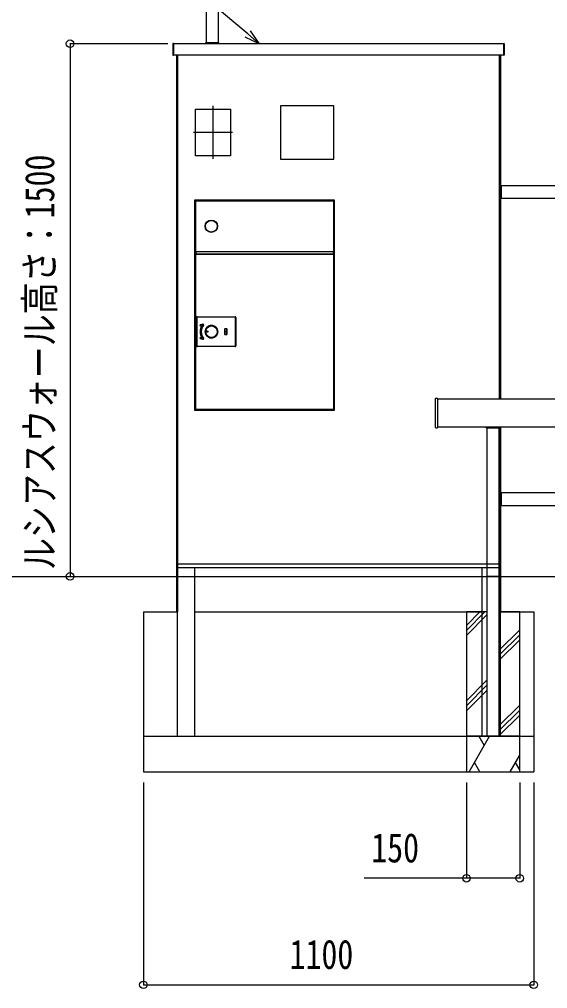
# Model space of a CAD drawing. Units: millimetres, scale not verified. Extents: x -10512 to 10513, y -7425 to 7425.
# Drawn here: x -4919 to -3430, y -2586 to 143 of the extents above; entities that cross this region are included whole.
import ezdxf
from ezdxf.enums import TextEntityAlignment as Align

# ---------------------------------------------------------------- set-up
doc = ezdxf.new("R2010")
doc.units = ezdxf.units.MM
doc.header["$LTSCALE"] = 40
for name, color, linetype in [('0-3_YKK_13', 4, 'Continuous'), ('0-4_YKK_A1', 4, 'Continuous'), ('0-5_YKK_D', 6, 'Continuous')]:
    doc.layers.add(name, color=color, linetype=linetype)
doc.styles.add('ＭＳ ゴシック', font='')
doc.styles.get('ＭＳ ゴシック').set_extended_font_data('MS Gothic')

msp = doc.modelspace()

# ---------------------------------------------------------------- linework, layer by layer
at = {"layer": '0-3_YKK_13'}
for p, q in [((-4486.33, 74.37), (-4486.33, 43.43)), ((-4484.83, 43.4), (-4484.83, 74.4)), ((-4356.83, 74.9), (-4393.83, 74.9)), ((-4356.83, 76.9), (-4356.83, 74.9)), ((-3553.83, 43.4), (-3553.83, 74.4)), ((-3552.33, 74.37), (-3552.33, 43.43)), ((-4485.39, 42.43), (-4484.83, 42.4)), ((-4484.83, 42.4), (-4484.83, 43.4)), ((-4472.33, -1394.1), (-4472.33, 42.9)), ((-3566.33, 42.9), (-3566.33, -925.1)), ((-3553.83, 42.4), (-3553.83, 43.4)), ((-3553.27, 42.43), (-3553.83, 42.4)), ((-3562.83, -361.1), (-3562.83, -324.1)), ((-4424.33, -958.1), (-4424.33, -365.1)), ((-4424.33, -365.1), (-4031.33, -365.1)), ((-4422.83, -367.4), (-4422.83, -366.6)), ((-4422.83, -366.6), (-4422.33, -366.6)), ((-4422.83, -367.6), (-4422.83, -367.4)), ((-4422.33, -367.4), (-4422.83, -367.4)), ((-4422.83, -367.6), (-4422.83, -510.6)), ((-4422.03, -367.6), (-4422.83, -367.6)), ((-4422.33, -366.6), (-4422.03, -366.6)), ((-4422.33, -366.6), (-4422.33, -367.4)), ((-4422.33, -367.4), (-4422.03, -367.4)), ((-4422.03, -366.6), (-4033.63, -366.6)), ((-4422.03, -367.4), (-4422.03, -366.6)), ((-4422.03, -367.4), (-4422.03, -367.6)), ((-4422.03, -367.4), (-4033.63, -367.4)), ((-4422.03, -367.6), (-4422.03, -510.6)), ((-4033.63, -367.4), (-4033.63, -366.6)), ((-4033.33, -366.6), (-4033.63, -366.6)), ((-4033.63, -367.4), (-4033.63, -367.6)), ((-4033.33, -367.4), (-4033.63, -367.4)), ((-4032.83, -367.6), (-4033.63, -367.6)), ((-4033.63, -367.6), (-4033.63, -510.6)), ((-4033.33, -366.6), (-4032.83, -366.6)), ((-4033.33, -367.4), (-4033.33, -366.6)), ((-4032.83, -367.4), (-4032.83, -367.6)), ((-3560.83, -361.1), (-3562.83, -361.1)), ((-4422.33, -511.6), (-4422.83, -511.6)), ((-4422.83, -517.4), (-4422.83, -516.6)), ((-4422.83, -516.6), (-4422.33, -516.6)), ((-4422.33, -517.4), (-4422.83, -517.4)), ((-4422.83, -517.6), (-4422.83, -954.6)), ((-4422.03, -517.6), (-4422.83, -517.6)), ((-4422.33, -510.8), (-4422.03, -510.8)), ((-4422.33, -510.8), (-4422.33, -511.6)), ((-4422.33, -511.6), (-4422.03, -511.6)), ((-4422.33, -516.6), (-4422.03, -516.6)), ((-4422.33, -516.6), (-4422.33, -517.4)), ((-4422.33, -517.4), (-4422.03, -517.4)), ((-4422.03, -510.8), (-4422.03, -511.6)), ((-4033.63, -510.8), (-4422.03, -510.8)), ((-4422.03, -511.6), (-4422.03, -516.6)), ((-4033.63, -511.6), (-4422.03, -511.6)), ((-4422.03, -516.6), (-4033.63, -516.6)), ((-4422.03, -517.4), (-4422.03, -516.6)), ((-4422.03, -517.4), (-4422.03, -517.6)), ((-4422.03, -517.4), (-4033.63, -517.4)), ((-4422.03, -517.6), (-4422.03, -954.6)), ((-4421.23, -511.6), (-4421.23, -516.6)), ((-4421.13, -516.6), (-4421.13, -511.6)), ((-4034.53, -511.6), (-4034.53, -516.6)), ((-4034.43, -511.6), (-4034.43, -516.6)), ((-4033.63, -510.8), (-4033.63, -510.6)), ((-4033.63, -510.8), (-4033.63, -511.6)), ((-4033.33, -510.8), (-4033.63, -510.8)), ((-4033.63, -511.6), (-4033.63, -516.6)), ((-4033.33, -511.6), (-4033.63, -511.6)), ((-4033.63, -517.4), (-4033.63, -516.6)), ((-4033.33, -516.6), (-4033.63, -516.6)), ((-4033.63, -517.4), (-4033.63, -517.6)), ((-4033.33, -517.4), (-4033.63, -517.4)), ((-4032.83, -517.6), (-4033.63, -517.6)), ((-4033.63, -517.6), (-4033.63, -954.6)), ((-4033.33, -510.8), (-4032.83, -510.8)), ((-4033.33, -511.6), (-4033.33, -510.8)), ((-4032.83, -511.6), (-4033.33, -511.6)), ((-4033.33, -516.6), (-4032.83, -516.6)), ((-4033.33, -517.4), (-4033.33, -516.6)), ((-4032.83, -510.8), (-4032.83, -511.6)), ((-4419.83, -776.11), (-4419.83, -696.09)), ((-4419.6, -696.32), (-4419.83, -696.09)), ((-4419.6, -696.32), (-4418.61, -696.32)), ((-4419.6, -775.88), (-4419.6, -696.32)), ((-4418.61, -696.32), (-4418.61, -775.88)), ((-4417.84, -694.1), (-4310.82, -694.1)), ((-4417.84, -694.1), (-4417.61, -694.33)), ((-4311.05, -695.32), (-4417.61, -695.32)), ((-4311.05, -694.33), (-4310.82, -694.1)), ((-4311.05, -695.32), (-4311.05, -694.33)), ((-4310.05, -775.88), (-4310.05, -696.32)), ((-4308.83, -696.09), (-4309.06, -696.32)), ((-4308.83, -696.09), (-4308.83, -776.11)), ((-4408.73, -716.26), (-4401.94, -714.56)), ((-4408.65, -716.6), (-4408.73, -716.26)), ((-4401.85, -714.9), (-4408.65, -716.6)), ((-4408.13, -718.68), (-4408.04, -719.02)), ((-4408.04, -719.02), (-4404.07, -718.03)), ((-4408.04, -719.02), (-4407.96, -719.36)), ((-4404.11, -718.4), (-4407.96, -719.36)), ((-4403.46, -718.68), (-4403.75, -718.49)), ((-4401.85, -714.9), (-4401.94, -714.56)), ((-4401.77, -715.24), (-4401.85, -714.9)), ((-4400.07, -717.7), (-4400.34, -717.48)), ((-4399.8, -717.92), (-4400.07, -717.7)), ((-4339.63, -743.85), (-4339.63, -728.35)), ((-4339.33, -728.35), (-4339.63, -728.35)), ((-4339.33, -728.35), (-4339.33, -743.85)), ((-4334.33, -736.1), (-4339.33, -736.1)), ((-4338.83, -727.55), (-4334.83, -727.55)), ((-4338.83, -727.85), (-4338.83, -727.55)), ((-4334.83, -727.85), (-4338.83, -727.85)), ((-4334.83, -727.85), (-4334.83, -727.55)), ((-4334.33, -743.85), (-4334.33, -728.35)), ((-4334.03, -728.35), (-4334.33, -728.35)), ((-4334.03, -728.35), (-4334.03, -743.85)), ((-4408.73, -755.94), (-4408.65, -755.6)), ((-4401.94, -757.64), (-4408.73, -755.94)), ((-4408.65, -755.6), (-4401.85, -757.3)), ((-4408.04, -753.18), (-4408.13, -753.52)), ((-4407.96, -752.84), (-4408.04, -753.18)), ((-4404.07, -754.17), (-4408.04, -753.18)), ((-4407.96, -752.84), (-4404.11, -753.8)), ((-4403.46, -753.52), (-4403.75, -753.71)), ((-4401.94, -757.64), (-4401.85, -757.3)), ((-4401.85, -757.3), (-4401.77, -756.96)), ((-4400.07, -754.5), (-4400.34, -754.72)), ((-4399.8, -754.28), (-4400.07, -754.5)), ((-4339.33, -743.85), (-4339.63, -743.85)), ((-4338.83, -744.35), (-4334.83, -744.35)), ((-4338.83, -744.65), (-4338.83, -744.35)), ((-4334.83, -744.65), (-4338.83, -744.65)), ((-4334.83, -744.65), (-4334.83, -744.35)), ((-4334.03, -743.85), (-4334.33, -743.85)), ((-4419.83, -776.11), (-4419.6, -775.88)), ((-4419.6, -775.88), (-4418.61, -775.88)), ((-4417.61, -777.87), (-4417.84, -778.1)), ((-4310.82, -778.1), (-4417.84, -778.1)), ((-4417.61, -776.88), (-4311.05, -776.88)), ((-4417.61, -777.87), (-4417.61, -776.88)), ((-4311.05, -777.87), (-4417.61, -777.87)), ((-4311.05, -777.87), (-4311.05, -776.88)), ((-4310.82, -778.1), (-4311.05, -777.87)), ((-4310.05, -775.88), (-4309.06, -775.88)), ((-4309.06, -775.88), (-4308.83, -776.11)), ((-3745.83, -1005.82), (-3745.83, -924.38)), ((-3744.89, -923.38), (-3741.89, -923.19)), ((-3740.83, -924.19), (-3740.83, -1006.01)), ((-4422.33, -954.8), (-4422.03, -954.8)), ((-4422.33, -954.8), (-4422.33, -955.6)), ((-4422.03, -954.8), (-4422.03, -955.6)), ((-4033.63, -954.8), (-4422.03, -954.8)), ((-4033.63, -954.8), (-4033.63, -954.6)), ((-4033.63, -954.8), (-4033.63, -955.6)), ((-4033.33, -954.8), (-4033.63, -954.8)), ((-4033.33, -954.8), (-4032.83, -954.8)), ((-4033.33, -955.6), (-4033.33, -954.8)), ((-4032.83, -954.8), (-4032.83, -955.6)), ((-4422.33, -955.6), (-4422.83, -955.6)), ((-4422.33, -955.6), (-4422.03, -955.6)), ((-4033.63, -955.6), (-4422.03, -955.6)), ((-4421.23, -955.6), (-4421.23, -956.6)), ((-4421.23, -956.6), (-4411.73, -956.6)), ((-4411.13, -956.6), (-4411.73, -956.6)), ((-4411.23, -956.1), (-4411.23, -955.6)), ((-4411.13, -955.8), (-4411.23, -955.8)), ((-4411.13, -955.8), (-4411.13, -955.6)), ((-4042.03, -955.8), (-4411.13, -955.8)), ((-4042.03, -955.6), (-4042.03, -955.8)), ((-4042.03, -955.8), (-4042.03, -956.6)), ((-4041.93, -955.8), (-4042.03, -955.8)), ((-4041.43, -956.6), (-4042.03, -956.6)), ((-4041.93, -956.1), (-4041.93, -955.6)), ((-4034.43, -956.6), (-4041.43, -956.6)), ((-4034.43, -955.6), (-4034.43, -956.6)), ((-4033.33, -955.6), (-4033.63, -955.6)), ((-4032.83, -955.6), (-4033.33, -955.6)), ((-3744.89, -1006.82), (-3741.89, -1007.01)), ((-3603.01, -1005.57), (-3603.03, -1005.87)), ((-3602.99, -1006.63), (-3603.03, -1005.93)), ((-3602.51, -1005.1), (-3565.15, -1005.1)), ((-3602.49, -1007.1), (-3565.17, -1007.1)), ((-3566.33, -1390.1), (-3566.33, -1007.1)), ((-3564.68, -1006.63), (-3564.63, -1005.93)), ((-3564.65, -1005.57), (-3564.63, -1005.87)), ((-3562.83, -1226.1), (-3562.83, -1189.1)), ((-3560.83, -1226.1), (-3562.83, -1226.1))]:
    msp.add_line(p, q, dxfattribs=at)
for points in [[(-4484.83, 74.4), (-4484.83, 75.4), (-4485.39, 75.36)], [(-4356.83, 76.9), (-4393.83, 76.9), (-4393.83, 74.9)], [(-3553.83, 74.4), (-3553.83, 75.4), (-3553.27, 75.36)], [(-3560.83, -361.1), (-3560.83, -324.1), (-3562.83, -324.1)], [(-4031.33, -365.1), (-4031.33, -958.1), (-4424.33, -958.1)], [(-4032.83, -367.6), (-4032.83, -510.6), (-4033.63, -510.6)], [(-4032.83, -366.6), (-4032.83, -367.4), (-4033.33, -367.4)], [(-4422.03, -510.8), (-4422.03, -510.6), (-4422.83, -510.6)], [(-4422.83, -511.6), (-4422.83, -510.8), (-4422.33, -510.8)], [(-4032.83, -517.6), (-4032.83, -954.6), (-4033.63, -954.6)], [(-4032.83, -516.6), (-4032.83, -517.4), (-4033.33, -517.4)], [(-4417.61, -695.32), (-4417.61, -694.33), (-4311.05, -694.33)], [(-4310.05, -696.32), (-4309.06, -696.32), (-4309.06, -775.88)], [(-4401.77, -715.24), (-4408.56, -716.94), (-4408.65, -716.6)], [(-4408.13, -718.68), (-4404.16, -717.69), (-4404.07, -718.03)], [(-4408.65, -755.6), (-4408.56, -755.26), (-4401.77, -756.96)], [(-4404.07, -754.17), (-4404.16, -754.51), (-4408.13, -753.52)], [(-4422.03, -954.8), (-4422.03, -954.6), (-4422.83, -954.6)], [(-4422.83, -955.6), (-4422.83, -954.8), (-4422.33, -954.8)], [(-4422.03, -955.6), (-4422.03, -956.6), (-4421.23, -956.6)], [(-4042.03, -956.6), (-4411.13, -956.6), (-4411.13, -955.8)], [(-4033.63, -955.6), (-4033.63, -956.6), (-4034.43, -956.6)], [(-3560.83, -1226.1), (-3560.83, -1189.1), (-3562.83, -1189.1)]]:
    msp.add_lwpolyline(points, dxfattribs=at)
for points in [[(-4032.83, -100.1), (-4182.83, -100.1), (-4182.83, -250.1), (-4032.83, -250.1)], [(-4422.83, -109.55), (-4323.83, -109.55), (-4323.83, -240.55), (-4422.83, -240.55)]]:
    msp.add_lwpolyline(points, close=True, dxfattribs=at)
for centre, radius in [((-4377.83, -439.1), 17.5), ((-4377.83, -439.1), 16.5), ((-4377.33, -736.1), 17.65), ((-4377.33, -736.1), 17.26), ((-4377.33, -736.1), 16.26), ((-4389.32, -735.64), 2.1), ((-4389.32, -735.64), 1.75), ((-4389.32, -735.64), 1.45)]:
    msp.add_circle(centre, radius, dxfattribs=at)
for centre, radius, start, end in [((-4485.33, 74.37), 1, 93.5, 180), ((-3553.33, 74.37), 1, 0, 86.5), ((-4485.33, 43.43), 1, 180, 266.5), ((-3553.33, 43.43), 1, 273.5, 0), ((-4408.34, -717.81), 1.6, 104, 284), ((-4408.34, -717.81), 1.25, 104, 284), ((-4377.33, -736.1), 32.1, 146.54178, 213.45822), ((-4408.34, -717.81), 0.9, 104, 284), ((-4377.33, -736.1), 31.75, 146.31167, 213.68833), ((-4377.33, -736.1), 31.4, 146.31167, 213.68833), ((-4377.33, -736.1), 29.6, 141.02124, 218.97876), ((-4377.33, -736.1), 29.25, 141.02124, 218.97876), ((-4377.33, -736.1), 28.9, 141.02124, 218.97876), ((-4404, -718.32), 0.65, 326.31167, 104), ((-4212.05, -739.1), 193.18, 173.73842, 173.84904), ((-4420.83, -789.08), 72.63, 76.39911, 76.69317), ((-4404, -718.32), 0.3, 326.31167, 104), ((-4401.43, -716.6), 2.1, 321.02124, 104), ((-4401.43, -716.6), 1.75, 321.02124, 104), ((-4401.43, -716.6), 1.4, 321.02124, 104), ((-4377.33, -736.1), 17.5, 261.3012, 252.58496), ((-4377.35, -736.1), 17.47, 89.33006, 266.2917), ((-4377.31, -736.1), 17.3, 89.68338, 265.93838), ((-4378.02, -730.5), 11.91, 85.77699, 122.36782), ((-4377.34, -735.94), 17.14, 89.59667, 97.07901), ((-4355.56, -743.8), 33.07, 130.44826, 130.90575), ((-4377.33, -736.1), 17.47, 88.97206, 89.38801), ((-4338.83, -728.35), 0.8, 90, 180), ((-4338.83, -728.35), 0.5, 90, 180), ((-4334.83, -728.35), 0.8, 0, 90), ((-4334.83, -728.35), 0.5, 0, 90), ((-4408.34, -754.39), 1.6, 76, 256), ((-4408.34, -754.39), 1.25, 76, 256), ((-4408.34, -754.39), 0.9, 76, 256), ((-4404, -753.88), 0.65, 256, 33.68833), ((-4420.83, -683.13), 72.62, 283.30682, 283.6009), ((-4212.05, -733.1), 193.18, 186.15096, 186.26158), ((-4404, -753.88), 0.3, 256, 33.68833), ((-4401.43, -755.6), 2.1, 256, 38.97876), ((-4401.43, -755.6), 1.75, 256, 38.97876), ((-4401.43, -755.6), 1.4, 256, 38.97876), ((-4378.51, -741.74), 11.79, 235.95589, 270.16869), ((-4377.58, -738.15), 15.24, 257.9457, 266.3906), ((-4355.04, -730.09), 33.07, 224.71601, 225.17349), ((-4377.33, -736.1), 17.47, 266.23375, 266.6497), ((-4338.83, -743.85), 0.8, 180, 270), ((-4338.83, -743.85), 0.5, 180, 270), ((-4334.83, -743.85), 0.5, 270, 0), ((-4334.83, -743.85), 0.8, 270, 0), ((-3744.83, -924.38), 1, 93.5, 180), ((-3741.83, -924.19), 1, 0, 93.5), ((-4411.73, -956.1), 0.5, 270, 0), ((-4041.43, -956.1), 0.5, 180, 270), ((-3744.83, -1005.82), 1, 180, 266.5), ((-3741.83, -1006.01), 1, 266.5, 0), ((-3602.53, -1005.9), 0.5, 176.5, 183.5), ((-3602.51, -1005.6), 0.5, 90, 176.5), ((-3602.49, -1006.6), 0.5, 183.5, 270), ((-3565.17, -1006.6), 0.5, 270, 356.5), ((-3565.15, -1005.6), 0.5, 3.5, 90), ((-3565.13, -1005.9), 0.5, 356.5, 3.5)]:
    msp.add_arc(centre, radius, start, end, dxfattribs=at)
for centre, major_axis, ratio, start_param, end_param in [((-4417.82, -696.11), (1.43, -1.43), 0.992433, 2.3599926, 3.9231927), ((-4417.6, -696.33), (1.41, -1.41), 0.999971, 2.3599926, 3.9231927), ((-4417.6, -696.33), (0.713, -0.713), 0.992433, 2.3599926, 3.9231927), ((-4311.06, -696.33), (1.41, 1.41), 0.999971, 5.5015852, 7.0647854), ((-4311.06, -696.33), (-0.713, -0.713), 0.992433, 2.3599926, 3.9231927), ((-4310.84, -696.11), (-1.43, -1.43), 0.992433, 2.3599926, 3.9231927), ((-4417.82, -776.09), (1.43, 1.43), 0.992433, 2.3599926, 3.9231927), ((-4417.6, -775.87), (1.41, 1.41), 0.999971, 2.3599926, 3.9231927), ((-4417.6, -775.87), (0.713, 0.713), 0.992433, 2.3599926, 3.9231927), ((-4311.06, -775.87), (-0.713, 0.713), 0.992433, 2.3599926, 3.9231927), ((-4311.06, -775.87), (1.41, -1.41), 0.999971, 5.5015852, 7.0647854), ((-4310.84, -776.09), (-1.43, 1.43), 0.992433, 2.3599926, 3.9231927)]:
    msp.add_ellipse(centre, major_axis=major_axis, ratio=ratio, start_param=start_param, end_param=end_param, dxfattribs=at)
at = {"layer": '0-4_YKK_A1'}
for p, q in [((-4357.83, 76.9), (-4357.83, 221.36)), ((-3553.83, 74.9), (-4484.83, 74.9)), ((-4484.83, 74.9), (-4484.83, 42.9)), ((-3553.83, 74.9), (-3553.83, 42.9)), ((-3553.83, 42.9), (-4484.83, 42.9)), ((-3565.33, 42.9), (-3565.33, -925.1)), ((-3562.83, 42.9), (-3562.83, -925.1)), ((-4373.33, -100.53), (-4373.33, -249.57)), ((-4318.13, -175.05), (-4428.53, -175.05)), ((-3560.83, -360.1), (-3244.83, -360.1)), ((-3740.83, -925.1), (-3209.75, -925.1)), ((-3209.75, -1005.1), (-3740.83, -1005.1)), ((-3601.33, -1007.1), (-3601.33, -1425.1)), ((-3566.33, -1425.1), (-3566.33, -1007.1)), ((-3560.83, -1225.1), (-3244.83, -1225.1)), ((-4472.39, -1390.1), (-3566.33, -1390.1)), ((-4472.33, -1400.1), (-4472.33, -1390.1)), ((-3566.33, -1400.1), (-3566.33, -1390.1)), ((-4472.39, -1400.1), (-3566.33, -1400.1)), ((-5260.02, -1425.1), (-529.69, -1425.1)), ((-4569.33, -1525.1), (-4569.33, -1975.1)), ((-4569.33, -1525.1), (-4474.33, -1525.1)), ((-4475.83, -1525.1), (-4473.33, -1525.1)), ((-4474.33, -1525.1), (-4474.33, -1875.1)), ((-3658.83, -1562.97), (-3620.96, -1525.1)), ((-3658.83, -1577.11), (-3606.82, -1525.1)), ((-3562.83, -1525.1), (-3565.33, -1525.1)), ((-3564.33, -1525.1), (-3469.33, -1525.1)), ((-3564.33, -1525.1), (-3564.33, -1875.1)), ((-3469.33, -1525.1), (-3469.33, -1975.1)), ((-3658.83, -1591.25), (-3601.33, -1533.75)), ((-3566.33, -1632.6), (-3508.83, -1575.1)), ((-3566.33, -1646.74), (-3508.83, -1589.24)), ((-3566.33, -1660.88), (-3508.83, -1603.38)), ((-3658.83, -1775.1), (-3601.33, -1717.6)), ((-3658.83, -1789.24), (-3601.33, -1731.74)), ((-3658.83, -1803.38), (-3601.33, -1745.88)), ((-3566.33, -1844.73), (-3508.83, -1787.23)), ((-3566.33, -1858.87), (-3508.83, -1801.37)), ((-3566.33, -1873.02), (-3508.83, -1815.52)), ((-4569.33, -1875.1), (-3469.33, -1875.1)), ((-4474.33, -1875.1), (-4424.33, -1875.1)), ((-3651.36, -1975.1), (-3593.63, -1875.1)), ((-3623.63, -1875.1), (-3608.63, -1901.08)), ((-3564.33, -1875.1), (-3614.33, -1875.1)), ((-3535.89, -1975.1), (-3508.83, -1928.23)), ((-3621.36, -1975.1), (-3636.36, -1949.12)), ((-3508.83, -1970.01), (-3520.89, -1949.12)), ((-4569.33, -1975.1), (-3469.33, -1975.1))]:
    msp.add_line(p, q, dxfattribs=at)
for points in [[(-4392.83, 256.36), (-4392.83, 76.9), (-4357.83, 76.9)], [(-4475.83, 42.9), (-4475.83, -1425.1), (-4475.83, -1525.1)], [(-4473.33, 42.9), (-4473.33, -1425.1), (-4473.33, -1525.1)], [(-3244.83, -325.1), (-3560.83, -325.1), (-3560.83, -360.1)], [(-3565.33, -1007.1), (-3565.33, -1425.1), (-3565.33, -1525.1)], [(-3562.83, -1005.1), (-3562.83, -1425.1), (-3562.83, -1525.1)], [(-3244.83, -1190.1), (-3560.83, -1190.1), (-3560.83, -1225.1)], [(-4424.33, -1875.1), (-4424.33, -1425.1), (-4424.33, -1400.1)], [(-3614.33, -1875.1), (-3614.33, -1425.1), (-3614.33, -1400.1)], [(-4424.33, -1525.1), (-4019.33, -1525.1), (-3614.33, -1525.1)], [(-3601.33, -1525.1), (-3658.83, -1525.1), (-3658.83, -1875.1)], [(-3508.83, -1875.1), (-3508.83, -1525.1), (-3566.33, -1525.1)]]:
    msp.add_lwpolyline(points, dxfattribs=at)
for points in [[(-3601.33, -1425.1), (-3601.33, -1875.1), (-3566.33, -1875.1), (-3566.33, -1425.1)], [(-3508.83, -1975.1), (-3508.83, -1875.1), (-3658.83, -1875.1), (-3658.83, -1975.1)]]:
    msp.add_lwpolyline(points, close=True, dxfattribs=at)
at = {"layer": '0-5_YKK_D'}
for p, q in [((-4500.37, 74.9), (-4776.83, 74.9)), ((-4775.83, 74.9), (-4775.83, -1425.1)), ((-4569.33, -2005.1), (-4569.33, -2576.1)), ((-3658.83, -2005.1), (-3658.83, -2276.1)), ((-3508.83, -2005.1), (-3508.83, -2276.1)), ((-3469.33, -2005.1), (-3469.33, -2576.1)), ((-4569.33, -2575.1), (-3469.33, -2575.1))]:
    msp.add_line(p, q, dxfattribs=at)
for points in [[(-4242.84, 74.9), (-4275.39, 102.22), (-4582.49, 359.9), (-5452.94, 359.9)], [(-4268.07, 110.94), (-4242.84, 74.9), (-4282.71, 93.49)], [(-3508.83, -2275.1), (-3658.83, -2275.1), (-3947.16, -2275.1)]]:
    msp.add_lwpolyline(points, dxfattribs=at)
for centre in [(-4775.83, 74.9), (-4775.83, -1425.1), (-3658.83, -2275.1), (-3508.83, -2275.1), (-4569.33, -2575.1), (-3469.33, -2575.1)]:
    msp.add_circle(centre, 10.62, dxfattribs=at)

# ---------------------------------------------------------------- texts
at = {"layer": '0-5_YKK_D', "style": 'ＭＳ ゴシック', "width": 0.8}
msp.add_text('ルシアスウォール高さ：1500', height=82.48, rotation=90, dxfattribs=at).set_placement((-4795.83, -1407.1), align=Align.BOTTOM_LEFT)
for s, p in [('150', (-3927.16, -2255.1)), ('1100', (-4157.33, -2555.1))]:
    msp.add_text(s, height=82.48, dxfattribs=at).set_placement(p, align=Align.BOTTOM_LEFT)

doc.saveas('drawing.dxf')
